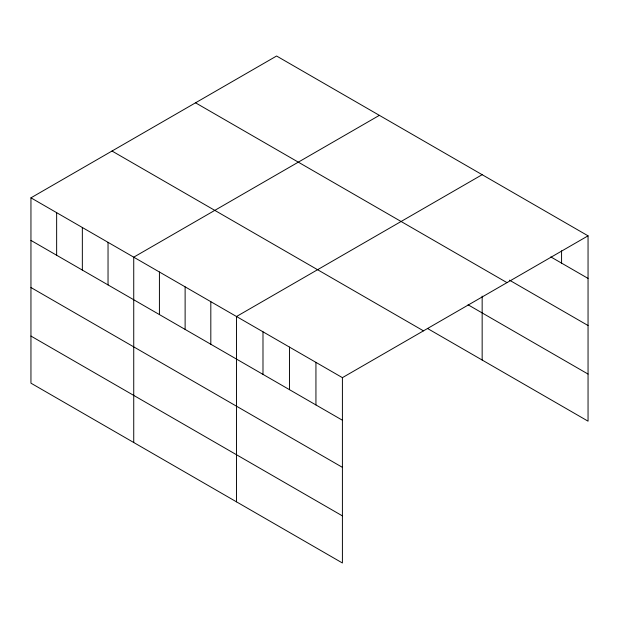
<?xml version="1.0" encoding="UTF-8"?>
<svg xmlns="http://www.w3.org/2000/svg" width="619" height="619" viewBox="0 0 619 619"><rect width="100%" height="100%" fill="white"/><g stroke="black" fill="none" stroke-linecap="round" stroke-linejoin="round"><path stroke-width="0.93" d="M30.95 197.832L342.408 377.652L342.408 562.988L30.95 383.169L30.95 197.832L276.592 56.012L588.05 235.831L588.05 421.168L427.45 328.449M379.37 115.351L133.735 257.171L133.735 442.508M482.155 174.69L236.512 316.51L236.512 501.854M342.408 377.652L588.05 235.831M550.817 256.916L588.05 278.411M509.452 280.144L588.05 325.524M195.527 102.808L506.992 282.628M468.065 304.788L588.05 374.062M112.008 151.028L423.473 330.848M30.95 240.412L342.408 420.231M30.95 287.526L342.408 467.345M30.95 336.063L342.408 515.882M561.572 250.827L561.572 263.129M482.155 296.122L482.155 360.034M315.938 362.363L315.938 404.95M289.46 347.081L289.46 389.661M262.99 331.792L262.99 374.379M210.816 301.677L210.816 344.257M185.12 286.837L185.12 329.424M159.423 272.004L159.423 314.591M108.039 242.331L108.039 284.918M82.342 227.498L82.342 270.085M56.646 212.665L56.646 255.245"/></g></svg>
